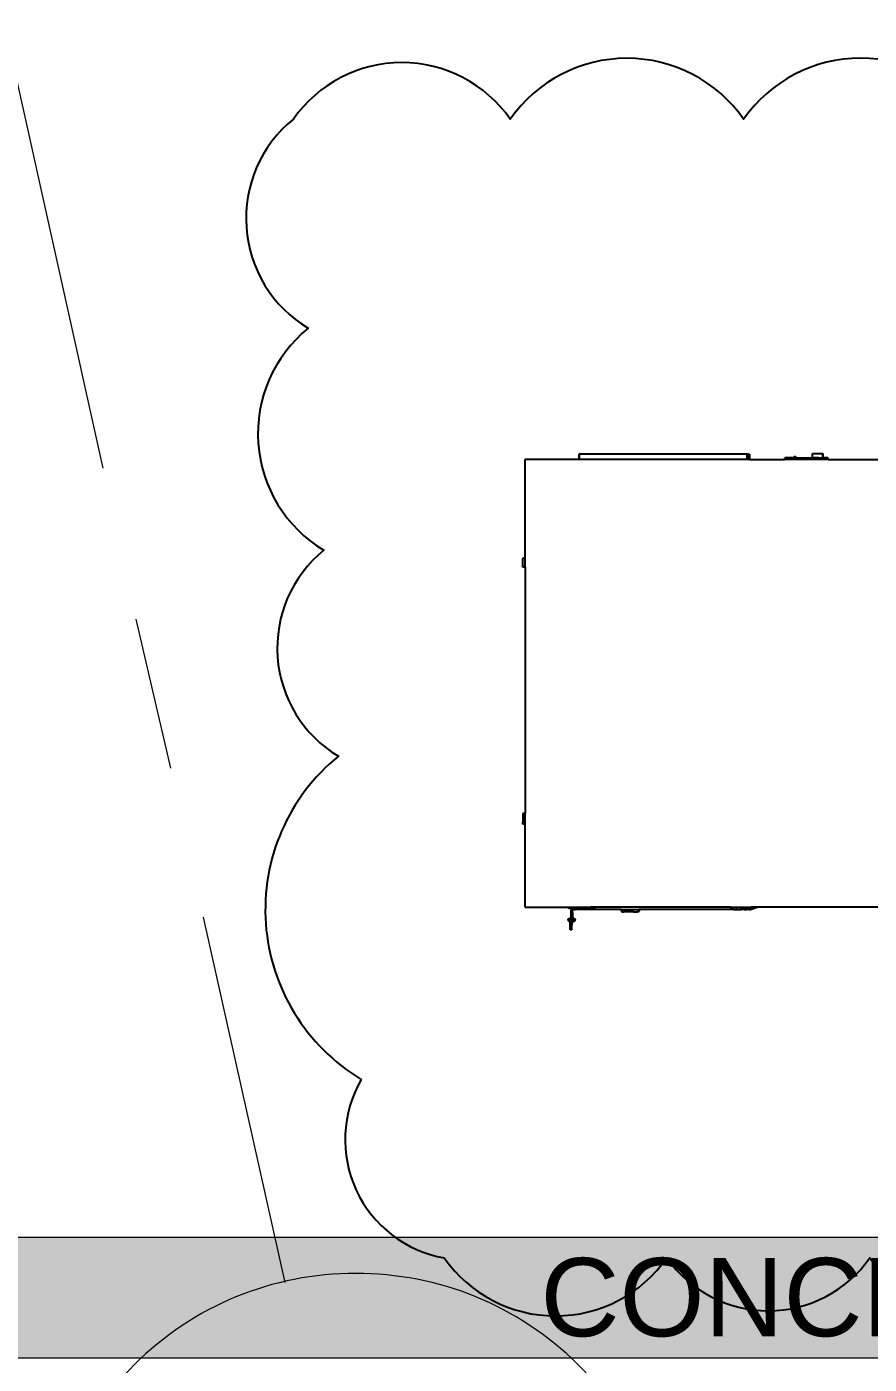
# Model space of a CAD drawing. Header units: inches. Extents: x 0.9 to 36.3, y 0.7 to 23.3.
# Drawn here: x 29.846 to 30.534, y 8.128 to 9.22 of the extents above; entities that cross this region are included whole.
import ezdxf

# ---------------------------------------------------------------- set-up
doc = ezdxf.new("R2010")
doc.units = ezdxf.units.IN
doc.linetypes.add('DASHED2', pattern=[0.375, 0.25, -0.125])
for name, color, linetype in [('Clouds', 250, 'Continuous'), ('Edges', 7, 'Continuous'), ('PDF_Text', 7, 'Continuous')]:
    doc.layers.add(name, color=color, linetype=linetype)
doc.layers.add('DG set', color=18, linetype='Continuous', lineweight=15)
doc.layers.add('PDF_Geometry', color=7, linetype='Continuous', lineweight=9, true_color=0x777777)
doc.styles.get("Standard").update_dxf_attribs({"font": 'arial.ttf'})

# ---------------------------------------------------------------- blocks, each defined once
blk = doc.blocks.new('Diesel Generator pl')
at = {"layer": 'Edges'}
for p, q in [((1.9986, 2.016), (1.9986, 2.0362)), ((1.9995, 2.0362), (1.9986, 2.0362)), ((1.9995, 2.0362), (2.6038, 2.0363)), ((1.9995, 2.016), (1.9995, 2.0362)), ((2.6038, 2.0363), (2.6038, 2.016)), ((2.6048, 2.0363), (2.6038, 2.0363)), ((2.6048, 2.036), (2.6048, 2.0363)), ((2.6048, 2.036), (2.6072, 2.036)), ((2.6048, 2.016), (2.6048, 2.036)), ((2.6072, 2.036), (2.6072, 2.016)), ((2.6081, 2.036), (2.6072, 2.036)), ((2.6081, 2.036), (2.6123, 2.036)), ((2.6081, 2.016), (2.6081, 2.036)), ((2.6123, 2.036), (2.6123, 2.016)), ((2.6132, 2.036), (2.6123, 2.036)), ((2.6132, 2.016), (2.6132, 2.036)), ((2.7733, 2.0252), (2.7726, 2.0244)), ((2.7743, 2.0258), (2.7733, 2.0252)), ((2.7754, 2.0262), (2.7743, 2.0258)), ((2.7766, 2.0263), (2.7754, 2.0262)), ((2.7767, 2.0263), (2.7766, 2.0263)), ((2.7766, 2.0263), (2.7766, 2.0263)), ((2.7777, 2.0262), (2.7767, 2.0263)), ((2.7779, 2.0262), (2.7777, 2.0262)), ((2.7789, 2.0258), (2.7779, 2.0262)), ((2.7798, 2.0252), (2.7789, 2.0258)), ((2.779, 2.0258), (2.7789, 2.0258)), ((2.7799, 2.0252), (2.779, 2.0258)), ((2.7805, 2.0244), (2.7798, 2.0252)), ((2.7807, 2.0244), (2.7799, 2.0252)), ((2.8403, 2.0225), (2.8403, 2.0379)), ((2.8403, 2.0379), (2.8771, 2.0379)), ((2.8771, 2.0369), (2.8771, 2.0379)), ((2.8771, 2.0225), (2.8771, 2.0369)), ((2.8771, 2.0369), (2.8781, 2.0369)), ((2.8781, 2.0225), (2.8781, 2.0369)), ((1.8041, 2.016), (1.8032, 2.016)), ((1.8032, 2.016), (1.8041, 2.016)), ((1.8041, 1.6606), (1.8041, 2.016)), ((1.9986, 2.016), (1.8041, 2.016)), ((1.9995, 2.016), (1.9986, 2.016)), ((2.6038, 2.016), (1.9995, 2.016)), ((2.6048, 2.016), (2.6038, 2.016)), ((2.6072, 2.016), (2.6048, 2.016)), ((2.6081, 2.016), (2.6072, 2.016)), ((2.6123, 2.016), (2.6081, 2.016)), ((2.6132, 2.016), (2.6123, 2.016)), ((2.6132, 2.016), (2.7402, 2.016)), ((2.7402, 2.016), (2.7397, 2.0225)), ((2.772, 2.0225), (2.7397, 2.0225)), ((2.7765, 2.016), (2.7402, 2.016)), ((2.7721, 2.0235), (2.772, 2.0225)), ((2.772, 2.0225), (2.7765, 2.0225)), ((2.7726, 2.0244), (2.7721, 2.0235)), ((2.7766, 2.0225), (2.7765, 2.0225)), ((2.7765, 2.0186), (2.7765, 2.0225)), ((2.7765, 2.0186), (2.7766, 2.0186)), ((2.7765, 2.0178), (2.7765, 2.0186)), ((2.7765, 2.0178), (2.7766, 2.0178)), ((2.7765, 2.016), (2.7765, 2.0178)), ((2.7766, 2.016), (2.7765, 2.016)), ((2.7766, 2.0186), (2.7766, 2.0225)), ((2.7812, 2.0225), (2.7766, 2.0225)), ((2.7766, 2.0178), (2.7766, 2.0186)), ((2.7766, 2.016), (2.7766, 2.0178)), ((2.8949, 2.016), (2.7766, 2.016)), ((2.781, 2.0235), (2.7805, 2.0244)), ((2.7807, 2.0244), (2.7806, 2.0244)), ((2.7807, 2.0243), (2.7807, 2.0244)), ((2.7808, 2.0242), (2.7807, 2.0243)), ((2.7811, 2.0235), (2.7807, 2.0243)), ((2.7816, 2.0234), (2.7808, 2.0242)), ((2.7812, 2.0225), (2.781, 2.0235)), ((2.7813, 2.0225), (2.7811, 2.0235)), ((2.7813, 2.0225), (2.7812, 2.0225)), ((2.782, 2.0225), (2.7813, 2.0225)), ((2.782, 2.0225), (2.7816, 2.0234)), ((2.782, 2.0225), (2.782, 2.0225)), ((2.782, 2.0225), (2.8403, 2.0225)), ((2.8632, 2.0225), (2.8403, 2.0225)), ((2.8635, 2.0225), (2.8771, 2.0225)), ((2.8781, 2.0225), (2.8771, 2.0225)), ((2.8949, 2.0225), (2.8781, 2.0225)), ((2.8949, 2.0225), (2.8949, 2.0225)), ((2.8949, 2.0215), (2.8949, 2.0225)), ((2.8949, 2.0215), (2.8949, 2.0225)), ((2.8959, 2.0215), (2.8949, 2.0215)), ((2.8949, 2.0215), (2.8949, 2.0215)), ((2.8949, 2.016), (2.8949, 2.0215)), ((2.8949, 2.016), (2.8949, 2.0215)), ((2.8959, 2.016), (2.8949, 2.016)), ((2.8949, 2.016), (2.8949, 2.016)), ((2.8959, 2.016), (2.8959, 2.0215)), ((2.8959, 2.016), (3.7353, 2.016)), ((1.8041, 1.6606), (1.7949, 1.6606)), ((1.7949, 1.6606), (1.7949, 1.6592)), ((1.8041, 1.6592), (1.7949, 1.6592)), ((1.7949, 1.6284), (1.7949, 1.6592)), ((1.8041, 1.6592), (1.8041, 1.6606)), ((1.8041, 1.6284), (1.8041, 1.6592)), ((1.8041, 1.6284), (1.7949, 1.6284)), ((1.8041, 1.6284), (1.8041, 0.74)), ((1.8041, 0.74), (1.7949, 0.74)), ((1.7949, 0.74), (1.7949, 0.7092)), ((1.8041, 0.7092), (1.8041, 0.74)), ((1.8041, 0.7092), (1.7949, 0.7092)), ((1.7949, 0.7023), (1.7949, 0.7092)), ((1.8041, 0.7023), (1.7949, 0.7023)), ((1.8041, 0.7023), (1.8041, 0.7092)), ((1.8041, 0.4022), (1.8041, 0.7023)), ((1.8041, 0.4022), (1.957, 0.4022)), ((1.957, 0.4022), (1.9574, 0.4022)), ((1.957, 0.4022), (1.9588, 0.4016)), ((1.9574, 0.4022), (1.962, 0.4022)), ((1.9574, 0.4022), (1.9588, 0.4017)), ((1.9588, 0.4016), (1.9587, 0.4013)), ((1.9587, 0.4013), (1.9588, 0.401)), ((1.9588, 0.4017), (1.9588, 0.4016)), ((1.9588, 0.4017), (1.9622, 0.4004)), ((1.9588, 0.4016), (1.9619, 0.4004)), ((1.9588, 0.401), (1.9589, 0.4008)), ((1.9589, 0.4008), (1.9591, 0.4005)), ((1.9591, 0.4005), (1.9594, 0.4004)), ((1.9594, 0.4004), (1.9621, 0.3981)), ((1.9594, 0.4004), (1.9619, 0.4004)), ((1.9622, 0.4004), (1.9619, 0.4004)), ((1.9619, 0.4004), (1.9619, 0.4004)), ((1.9619, 0.4004), (1.967, 0.3985)), ((1.962, 0.4022), (1.9805, 0.3936)), ((1.962, 0.4022), (1.9693, 0.4022)), ((1.9681, 0.3981), (1.9621, 0.3981)), ((1.9622, 0.4004), (1.967, 0.3985)), ((1.967, 0.3985), (1.9665, 0.3985)), ((1.9672, 0.3985), (1.967, 0.3985)), ((1.9672, 0.3985), (1.9681, 0.3981)), ((1.9681, 0.3981), (1.9682, 0.3981)), ((1.9682, 0.3981), (1.9712, 0.397)), ((1.9712, 0.3922), (1.9691, 0.3922)), ((1.9691, 0.3922), (1.9691, 0.3812)), ((1.9693, 0.4022), (1.9841, 0.3936)), ((1.9693, 0.4022), (1.9793, 0.4022)), ((1.9712, 0.397), (1.9728, 0.3964)), ((1.9712, 0.397), (1.9712, 0.3922)), ((1.9728, 0.3922), (1.9712, 0.3922)), ((1.9728, 0.3964), (1.9802, 0.3936)), ((1.9728, 0.3964), (1.9728, 0.3922)), ((1.9749, 0.3922), (1.9728, 0.3922)), ((1.9749, 0.3812), (1.9749, 0.3922)), ((1.9749, 0.3631), (1.9749, 0.3918)), ((1.9749, 0.3832), (1.9749, 0.3918)), ((1.9749, 0.3832), (1.9749, 0.3918)), ((1.9749, 0.3631), (1.9749, 0.3918)), ((1.9793, 0.4022), (1.9898, 0.3936)), ((1.9793, 0.4022), (1.9915, 0.4022)), ((1.9802, 0.3936), (1.9805, 0.3936)), ((1.9805, 0.3936), (1.9841, 0.3936)), ((1.9898, 0.3936), (1.9841, 0.3936)), ((1.9976, 0.3936), (1.9898, 0.3936)), ((1.9915, 0.4022), (1.9976, 0.3936)), ((2.0183, 0.3936), (1.9915, 0.4022)), ((1.9915, 0.4022), (2.0059, 0.4022)), ((2.0183, 0.3936), (1.9976, 0.3936)), ((2.0309, 0.3936), (2.0059, 0.4022)), ((2.0059, 0.4022), (2.0219, 0.4022)), ((2.0309, 0.3936), (2.0183, 0.3936)), ((2.0444, 0.3936), (2.0219, 0.4022)), ((2.0219, 0.4022), (2.0393, 0.4022)), ((2.0444, 0.3936), (2.0309, 0.3936)), ((2.0587, 0.3936), (2.0393, 0.4022)), ((2.543, 0.4022), (2.0393, 0.4022)), ((2.0587, 0.3936), (2.0444, 0.3936)), ((2.1501, 0.3936), (2.0587, 0.3936)), ((2.1495, 0.3921), (2.1494, 0.3915)), ((2.1494, 0.3915), (2.1494, 0.3908)), ((2.1494, 0.3908), (2.1495, 0.3902)), ((2.1496, 0.3927), (2.1495, 0.3921)), ((2.1495, 0.3902), (2.1496, 0.3896)), ((2.1499, 0.3932), (2.1496, 0.3927)), ((2.1496, 0.3896), (2.1499, 0.3891)), ((2.1501, 0.3936), (2.1499, 0.3932)), ((2.1499, 0.3891), (2.1502, 0.3885)), ((2.1501, 0.3936), (2.2152, 0.3936)), ((2.1502, 0.3885), (2.1506, 0.388)), ((2.1506, 0.388), (2.151, 0.3876)), ((2.151, 0.3876), (2.1516, 0.3872)), ((2.1516, 0.3872), (2.1521, 0.3869)), ((2.1521, 0.3869), (2.1528, 0.3866)), ((2.1528, 0.3866), (2.1534, 0.3864)), ((2.1534, 0.3864), (2.1541, 0.3863)), ((2.1542, 0.3863), (2.1541, 0.3863)), ((2.1542, 0.3863), (2.1549, 0.3863)), ((2.1551, 0.3863), (2.1549, 0.3863)), ((2.1554, 0.3863), (2.1551, 0.3863)), ((2.1557, 0.3863), (2.1554, 0.3863)), ((2.1562, 0.3862), (2.1557, 0.3863)), ((2.1568, 0.3862), (2.1562, 0.3862)), ((2.1575, 0.3862), (2.1568, 0.3862)), ((2.1575, 0.3862), (2.1592, 0.3862)), ((2.165, 0.3862), (2.1592, 0.3862)), ((2.1741, 0.3862), (2.165, 0.3862)), ((2.1827, 0.3862), (2.1741, 0.3862)), ((2.1946, 0.3862), (2.1827, 0.3862)), ((2.1946, 0.3862), (2.2018, 0.3862)), ((2.2018, 0.3862), (2.2041, 0.3862)), ((2.2041, 0.3862), (2.2071, 0.3863)), ((2.2079, 0.3863), (2.2071, 0.3863)), ((2.2086, 0.3863), (2.2079, 0.3863)), ((2.2091, 0.3863), (2.2086, 0.3863)), ((2.2096, 0.3863), (2.2091, 0.3863)), ((2.21, 0.3863), (2.2096, 0.3863)), ((2.2103, 0.3863), (2.21, 0.3863)), ((2.2104, 0.3863), (2.2103, 0.3863)), ((2.211, 0.3863), (2.2104, 0.3863)), ((2.2111, 0.3864), (2.211, 0.3863)), ((2.2112, 0.3864), (2.2111, 0.3864)), ((2.2118, 0.3865), (2.2112, 0.3864)), ((2.2119, 0.3865), (2.2118, 0.3865)), ((2.2119, 0.3865), (2.2125, 0.3867)), ((2.2125, 0.3867), (2.2132, 0.3869)), ((2.2132, 0.3869), (2.2138, 0.3873)), ((2.2138, 0.3873), (2.2143, 0.3876)), ((2.2143, 0.3876), (2.2148, 0.3881)), ((2.2148, 0.3881), (2.2151, 0.3886)), ((2.2151, 0.3886), (2.2155, 0.3891)), ((2.2154, 0.3933), (2.2152, 0.3936)), ((2.5562, 0.3936), (2.2152, 0.3936)), ((2.2157, 0.3927), (2.2154, 0.3933)), ((2.2155, 0.3891), (2.2157, 0.3897)), ((2.2158, 0.3921), (2.2157, 0.3927)), ((2.2157, 0.3897), (2.2158, 0.3902)), ((2.2159, 0.3915), (2.2158, 0.3921)), ((2.2158, 0.3902), (2.2159, 0.3908)), ((2.2159, 0.3908), (2.2159, 0.3915)), ((2.5562, 0.3936), (2.543, 0.4022)), ((2.543, 0.4022), (2.5613, 0.4022)), ((2.5562, 0.3936), (2.5697, 0.3936)), ((2.5613, 0.4022), (2.5787, 0.4022)), ((2.5697, 0.3936), (2.5613, 0.4022)), ((2.5697, 0.3936), (2.5823, 0.3936)), ((2.5823, 0.3936), (2.5787, 0.4022)), ((2.5787, 0.4022), (2.5948, 0.4022)), ((2.5935, 0.3936), (2.5823, 0.3936)), ((2.6214, 0.4022), (2.5935, 0.3936)), ((2.5935, 0.3936), (2.5948, 0.4022)), ((2.5935, 0.3936), (2.6031, 0.3936)), ((2.5948, 0.4022), (2.6214, 0.4022)), ((2.6313, 0.4022), (2.6031, 0.3936)), ((2.6108, 0.3936), (2.6031, 0.3936)), ((2.6386, 0.4022), (2.6108, 0.3936)), ((2.6108, 0.3936), (2.6165, 0.3936)), ((2.6432, 0.4022), (2.6165, 0.3936)), ((2.6205, 0.3936), (2.6165, 0.3936)), ((2.6437, 0.4022), (2.6205, 0.3936)), ((2.6205, 0.3937), (2.6205, 0.3937)), ((2.6313, 0.4022), (2.6214, 0.4022)), ((2.6386, 0.4022), (2.6313, 0.4022)), ((2.6432, 0.4022), (2.6386, 0.4022)), ((2.6437, 0.4022), (2.6432, 0.4022)), ((4.3419, 0.4022), (2.6437, 0.4022)), ((1.9588, 0.3568), (1.9592, 0.3586)), ((1.9588, 0.3566), (1.9588, 0.3568)), ((1.9588, 0.3564), (1.9588, 0.3566)), ((1.9588, 0.3564), (1.9592, 0.3546)), ((1.9592, 0.3586), (1.9594, 0.3587)), ((1.9594, 0.3544), (1.9592, 0.3546)), ((1.9594, 0.3587), (1.9606, 0.3604)), ((1.9606, 0.3527), (1.9594, 0.3544)), ((1.9606, 0.3604), (1.9626, 0.3619)), ((1.9626, 0.3513), (1.9606, 0.3527)), ((1.9611, 0.3566), (1.9614, 0.3579)), ((1.9611, 0.3568), (1.9611, 0.3566)), ((1.9611, 0.3566), (1.9611, 0.3564)), ((1.9614, 0.3553), (1.9611, 0.3566)), ((1.9614, 0.3579), (1.9613, 0.3577)), ((1.9613, 0.3554), (1.9614, 0.3553)), ((1.9614, 0.3579), (1.9624, 0.3591)), ((1.9624, 0.354), (1.9614, 0.3553)), ((1.9624, 0.3591), (1.9639, 0.3603)), ((1.9639, 0.3529), (1.9624, 0.354)), ((1.9626, 0.3619), (1.9628, 0.3619)), ((1.9628, 0.3512), (1.9626, 0.3513)), ((1.9628, 0.3619), (1.9654, 0.363)), ((1.9654, 0.3501), (1.9628, 0.3512)), ((1.964, 0.3603), (1.9639, 0.3603)), ((1.9639, 0.3529), (1.964, 0.3529)), ((1.9641, 0.3603), (1.964, 0.3603)), ((1.964, 0.3529), (1.9641, 0.3528)), ((1.9641, 0.3603), (1.9662, 0.3612)), ((1.9658, 0.3521), (1.9641, 0.3528)), ((1.9654, 0.363), (1.9684, 0.3637)), ((1.9658, 0.3501), (1.9654, 0.3501)), ((1.9716, 0.3579), (1.9658, 0.3579)), ((1.9658, 0.3521), (1.9658, 0.3579)), ((1.9658, 0.3501), (1.9658, 0.3521)), ((1.9658, 0.3208), (1.9658, 0.3501)), ((1.9662, 0.3612), (1.9688, 0.3618)), ((1.9684, 0.3637), (1.9691, 0.3638)), ((1.9688, 0.3618), (1.9691, 0.3618)), ((1.9749, 0.3812), (1.9691, 0.3812)), ((1.9691, 0.3812), (1.9691, 0.3638)), ((1.9691, 0.3638), (1.9691, 0.3618)), ((1.9691, 0.3618), (1.9691, 0.3585)), ((1.9749, 0.3585), (1.9691, 0.3585)), ((1.9716, 0.3512), (1.9716, 0.3579)), ((1.9744, 0.3514), (1.9716, 0.3512)), ((1.9716, 0.3512), (1.9716, 0.3492)), ((1.9749, 0.3495), (1.9716, 0.3492)), ((1.9716, 0.3492), (1.9716, 0.3435)), ((1.9716, 0.3435), (1.9716, 0.3427)), ((1.9716, 0.3427), (1.9716, 0.3427)), ((1.9716, 0.3425), (1.9716, 0.3427)), ((1.9716, 0.3424), (1.9716, 0.3425)), ((1.9716, 0.3424), (1.9716, 0.342)), ((1.9716, 0.342), (1.9716, 0.3419)), ((1.9716, 0.3419), (1.9716, 0.3414)), ((1.9716, 0.3414), (1.9716, 0.3411)), ((1.9716, 0.3411), (1.9716, 0.3405)), ((1.9716, 0.3405), (1.9716, 0.3402)), ((1.9716, 0.3402), (1.9716, 0.3395)), ((1.9716, 0.3395), (1.9716, 0.3392)), ((1.9716, 0.3385), (1.9716, 0.3392)), ((1.9716, 0.3382), (1.9716, 0.3385)), ((1.9716, 0.3375), (1.9716, 0.3382)), ((1.9716, 0.3373), (1.9716, 0.3375)), ((1.9771, 0.352), (1.9744, 0.3514)), ((1.9749, 0.3832), (1.9749, 0.3775)), ((1.9749, 0.3832), (1.9749, 0.3775)), ((1.9749, 0.3812), (1.9749, 0.3801)), ((1.9749, 0.3801), (1.9749, 0.3801)), ((1.9749, 0.3799), (1.9749, 0.3801)), ((1.9749, 0.3798), (1.9749, 0.3799)), ((1.9749, 0.3798), (1.9749, 0.3794)), ((1.9749, 0.3794), (1.9749, 0.3792)), ((1.9749, 0.3787), (1.9749, 0.3792)), ((1.9749, 0.3785), (1.9749, 0.3787)), ((1.9749, 0.3785), (1.9749, 0.3779)), ((1.9749, 0.3779), (1.9749, 0.3776)), ((1.9749, 0.3776), (1.9749, 0.3769)), ((1.9749, 0.3775), (1.9749, 0.3694)), ((1.9749, 0.3775), (1.9749, 0.3694)), ((1.9749, 0.3769), (1.9749, 0.3766)), ((1.9749, 0.3766), (1.9749, 0.3759)), ((1.9749, 0.3759), (1.9749, 0.3756)), ((1.9749, 0.3749), (1.9749, 0.3756)), ((1.9749, 0.3746), (1.9749, 0.3749)), ((1.9749, 0.3746), (1.9749, 0.374)), ((1.9749, 0.374), (1.9749, 0.3738)), ((1.9749, 0.3738), (1.9749, 0.3733)), ((1.9749, 0.3733), (1.9749, 0.3731)), ((1.9749, 0.3731), (1.9749, 0.3731)), ((1.9749, 0.373), (1.9749, 0.3731)), ((1.9749, 0.3731), (1.9749, 0.373)), ((1.9749, 0.373), (1.9749, 0.3727)), ((1.9749, 0.3727), (1.9749, 0.3727)), ((1.9749, 0.3724), (1.9749, 0.3727)), ((1.9749, 0.3724), (1.9749, 0.3724)), ((1.9749, 0.3637), (1.9749, 0.3724)), ((1.9749, 0.3694), (1.9749, 0.3691)), ((1.9749, 0.3694), (1.9749, 0.3691)), ((1.9749, 0.3691), (1.9749, 0.3635)), ((1.9749, 0.3691), (1.9749, 0.3635)), ((1.9749, 0.3637), (1.9779, 0.363)), ((1.9749, 0.3633), (1.9749, 0.3637)), ((1.9749, 0.3635), (1.9749, 0.3631)), ((1.9749, 0.3635), (1.9749, 0.3631)), ((1.9749, 0.3633), (1.9749, 0.3624)), ((1.9749, 0.3617), (1.9749, 0.3624)), ((1.9749, 0.3548), (1.9749, 0.3624)), ((1.9749, 0.3624), (1.9749, 0.3548)), ((1.9749, 0.3548), (1.9749, 0.3624)), ((1.9749, 0.3624), (1.9749, 0.3548)), ((1.9749, 0.3617), (1.9771, 0.3612)), ((1.9749, 0.3607), (1.9749, 0.3617)), ((1.9749, 0.3607), (1.9749, 0.3585)), ((1.9779, 0.3501), (1.9749, 0.3495)), ((1.9771, 0.3612), (1.9792, 0.3603)), ((1.9792, 0.3528), (1.9771, 0.352)), ((1.9779, 0.363), (1.9805, 0.3619)), ((1.9805, 0.3512), (1.9779, 0.3501)), ((1.9792, 0.3603), (1.9793, 0.3603)), ((1.9793, 0.3529), (1.9792, 0.3528)), ((1.9793, 0.3603), (1.9793, 0.3603)), ((1.9793, 0.3603), (1.9809, 0.3591)), ((1.9809, 0.354), (1.9793, 0.3529)), ((1.9793, 0.3529), (1.9793, 0.3529)), ((1.9806, 0.3619), (1.9805, 0.3619)), ((1.9805, 0.3512), (1.9806, 0.3513)), ((1.9806, 0.3619), (1.9826, 0.3604)), ((1.9826, 0.3527), (1.9806, 0.3513)), ((1.9809, 0.3591), (1.9818, 0.3579)), ((1.9818, 0.3553), (1.9809, 0.354)), ((1.9818, 0.3579), (1.9819, 0.3577)), ((1.9818, 0.3579), (1.9821, 0.3566)), ((1.9821, 0.3566), (1.9818, 0.3553)), ((1.9819, 0.3554), (1.9818, 0.3553)), ((1.9822, 0.3568), (1.9821, 0.3566)), ((1.9821, 0.3566), (1.9822, 0.3564)), ((1.9826, 0.3604), (1.9839, 0.3587)), ((1.9839, 0.3544), (1.9826, 0.3527)), ((1.984, 0.3586), (1.9839, 0.3587)), ((1.9839, 0.3544), (1.984, 0.3546)), ((1.984, 0.3586), (1.9844, 0.3568)), ((1.984, 0.3546), (1.9844, 0.3564)), ((1.9845, 0.3566), (1.9844, 0.3568)), ((1.9844, 0.3564), (1.9845, 0.3566)), ((1.9716, 0.3208), (1.9658, 0.3208)), ((1.9716, 0.3366), (1.9716, 0.3373)), ((1.9716, 0.3364), (1.9716, 0.3366)), ((1.9716, 0.3364), (1.9716, 0.3364)), ((1.9716, 0.3364), (1.9716, 0.3359)), ((1.9716, 0.3358), (1.9716, 0.3359)), ((1.9716, 0.3358), (1.9716, 0.3354)), ((1.9716, 0.3354), (1.9716, 0.3354)), ((1.9716, 0.3353), (1.9716, 0.3354)), ((1.9716, 0.3351), (1.9716, 0.3353)), ((1.9716, 0.3351), (1.9716, 0.335)), ((1.9716, 0.3351), (1.9716, 0.3351)), ((1.9716, 0.3208), (1.9716, 0.335))]:
    blk.add_line(p, q, dxfattribs=at)

msp = doc.modelspace()

# ---------------------------------------------------------------- hatches: boundary and pattern name
at = {"layer": 'PDF_Geometry', "linetype": 'DASHED2', "ltscale": 0.08, "transparency": 33554559}
h = msp.add_hatch(color=256, dxfattribs=at)
h.dxf.hatch_style = 1
h.paths.add_polyline_path([(31.767, 8.2313), (30.0487, 8.2313), (30.0567, 8.1956, -0.057462), (30.1145, 8.202, -0.191616), (30.2903, 8.1332), (31.767, 8.1332)])
h.paths.add_polyline_path([(30.0487, 8.2313), (29.8324, 8.2313), (29.8324, 8.1332), (29.9397, 8.1332, -0.132886), (30.0567, 8.1956)])
h.paths.add_polyline_path([(30.1145, 8.202, 0.191813), (29.9397, 8.1332), (30.2903, 8.1332, 0.191616)])

# ---------------------------------------------------------------- linework, layer by layer
at = {"layer": 'Clouds', "linetype": 'Continuous'}
msp.add_lwpolyline([(31.4555, 9.1444, 0.520567), (31.2634, 9.1444, 0.520567), (31.0026, 9.1444, 0.520567), (30.8404, 9.1444, 0.520567), (30.6225, 9.1444, 0.520567), (30.4314, 9.1444, 0.520567), (30.2408, 9.1444, 0.520567), (30.0637, 9.1444, 0.520567), (30.0758, 8.9737, 0.520567), (30.0886, 8.7924, 0.520567), (30.1005, 8.6243, 0.520567), (30.1192, 8.3605, 0.520567), (30.1869, 8.2147, 0.520567), (30.3687, 8.2147, 0.520567), (30.5344, 8.2147, 0.520567), (30.7457, 8.2147, 0.520567), (30.9698, 8.2147, 0.520567), (31.148, 8.2147, 0.520567), (31.2941, 8.2147, 0.520567)], format="xyb", dxfattribs=at)
at = {"layer": 'PDF_Geometry', "linetype": 'ByBlock'}
for points in [[(29.9084, 8.8595), (29.8001, 9.3462)], [(29.9636, 8.6146), (29.9353, 8.7363)], [(30.0569, 8.1946), (29.9902, 8.4929)], [(29.8289, 8.1332), (31.767, 8.1332), (31.767, 8.2313), (29.8289, 8.2313)]]:
    msp.add_lwpolyline(points, dxfattribs=at)
msp.add_lwpolyline([(30.1145, 8.202, 0.416658), (29.8596, 7.947, 0.415315), (30.1145, 7.6903, 0.414084), (30.3713, 7.947, 0.415408)], format="xyb", close=True, dxfattribs=at)

# ---------------------------------------------------------------- block references
at = {"layer": 'DG set', "xscale": 0.2264521623337326, "yscale": 0.2264521623337326, "zscale": 0.2264521623337326}
msp.add_blockref('Diesel Generator pl', (29.8445, 8.4099), dxfattribs=at)

# ---------------------------------------------------------------- texts
at = {"layer": 'PDF_Text', "linetype": 'ByBlock', "insert": (30.2295, 8.2147), "char_height": 0.063947, "width": 1.21346, "attachment_point": 1}
msp.add_mtext('\\pxqc;CONCRETE SAFETY WALL', dxfattribs=at)

doc.saveas('drawing.dxf')
